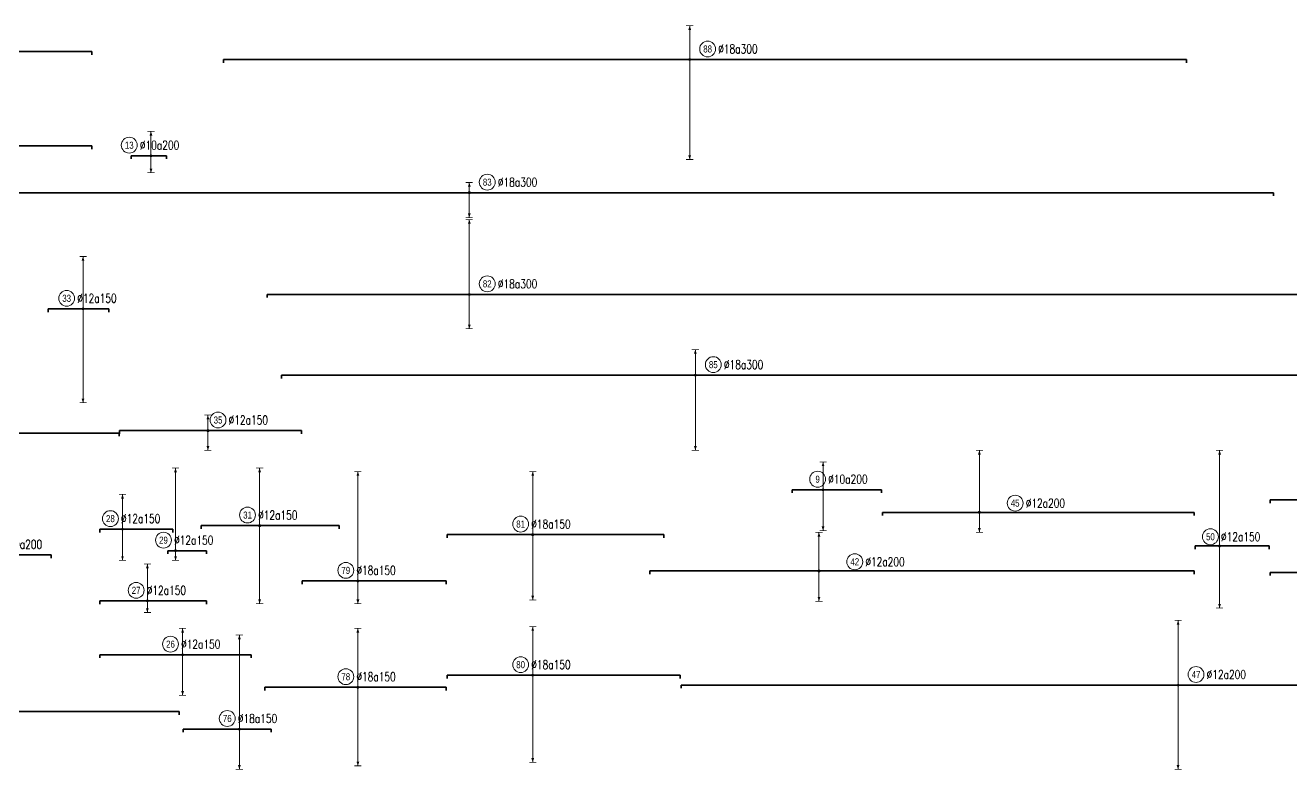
# Model space of a CAD drawing. Header units: millimetres. Extents: x -415354 to 592036, y -374841 to 139309.
# Drawn here: x 82499 to 154290, y 47180 to 89420 of the extents above; entities that cross this region are included whole.
import ezdxf
from ezdxf.enums import TextEntityAlignment as Align

# ---------------------------------------------------------------- set-up
doc = ezdxf.new("R2010")
doc.units = ezdxf.units.MM
doc.header["$MEASUREMENT"] = 0
for name, color, linetype, lineweight in [('NDC_S_DIM', 1, 'Continuous', 15), ('NDC_S_REBAR', 4, 'Continuous', 35), ('NDC_S_VN TEXT', 7, 'Continuous', 20)]:
    doc.layers.add(name, color=color, linetype=linetype, lineweight=lineweight)
doc.styles.add('ARIAL', font='arial.ttf', dxfattribs={"width": 0.8})
doc.styles.add('NDC_EN TXT', font='romans.shx', dxfattribs={"width": 0.8})

# ---------------------------------------------------------------- blocks, each defined once
blk = doc.blocks.new('*U121')
h = blk.add_hatch(color=6)
edge = h.paths.add_edge_path()
edge.add_arc((-2.99, 0), 0.3, 0, 360)
at = {"layer": 'NDC_S_DIM', "color": 8}
for q in [(-2.99, 9.62), (-2.99, -28.36)]:
    blk.add_line((-2.99, 0), q, dxfattribs=at)
for points in [[(-3.99, 9.62, 0.2, 0.2, 0), (-1.99, 9.62, 0, 0, 0)], [(-3.99, -28.36, 0.2, 0.2, 0), (-1.99, -28.36, 0, 0, 0)]]:
    blk.add_lwpolyline(points, format="xyseb", dxfattribs=at)
at = {"layer": 'NDC_S_DIM'}
blk.add_circle((2.1, 3), 2.25, dxfattribs=at)
at = {"layer": 'NDC_S_DIM', "color": 6}
blk.add_circle((-2.99, 0), 0.3, dxfattribs=at)
at = {"layer": 'NDC_S_DIM', "color": 8}
for points in [[(-3.39, 8.42), (-2.99, 9.62), (-2.59, 8.42)], [(-3.39, -27.16), (-2.99, -28.36), (-2.59, -27.16)]]:
    blk.add_solid(points, dxfattribs=at)
at = {"layer": 'NDC_S_REBAR'}
for p, q in [((0, 0), (-135.2, 0)), ((-135.2, 0), (-135.2, -0.9)), ((0, 0), (137.9, 0)), ((137.9, 0), (137.9, -0.9)), ((-135.2, -0.9), (-135.2, -0.9)), ((137.9, -0.9), (137.9, -0.9))]:
    blk.add_line(p, q, dxfattribs=at)
at = {"layer": 'NDC_S_VN TEXT', "style": 'ARIAL', "width": 0.8}
blk.add_attdef('KHT', text='', height=2, dxfattribs=at).set_placement((2.1, 3), align=Align.MIDDLE_CENTER)
at = {"layer": 'NDC_S_VN TEXT', "color": 3, "style": 'NDC_EN TXT', "width": 0.75}
blk.add_attdef('DKT', (5.1, 1.75), '', height=2.5, dxfattribs=at)
blk = doc.blocks.new('*U120')
h = blk.add_hatch(color=6)
edge = h.paths.add_edge_path()
edge.add_arc((-2.99, 0), 0.3, 0, 360)
at = {"layer": 'NDC_S_DIM', "color": 8}
for q in [(-2.99, 2.91), (-2.99, -7.09)]:
    blk.add_line((-2.99, 0), q, dxfattribs=at)
for points in [[(-3.99, 2.91, 0.2, 0.2, 0), (-1.99, 2.91, 0, 0, 0)], [(-3.99, -7.09, 0.2, 0.2, 0), (-1.99, -7.09, 0, 0, 0)]]:
    blk.add_lwpolyline(points, format="xyseb", dxfattribs=at)
at = {"layer": 'NDC_S_DIM'}
blk.add_circle((2.1, 3), 2.25, dxfattribs=at)
at = {"layer": 'NDC_S_DIM', "color": 6}
blk.add_circle((-2.99, 0), 0.3, dxfattribs=at)
at = {"layer": 'NDC_S_DIM', "color": 8}
for points in [[(-3.39, 1.71), (-2.99, 2.91), (-2.59, 1.71)], [(-3.39, -5.89), (-2.99, -7.09), (-2.59, -5.89)]]:
    blk.add_solid(points, dxfattribs=at)
at = {"layer": 'NDC_S_REBAR'}
for p, q in [((0, 0), (-524.29, 0)), ((0, 0), (225.16, 0)), ((225.16, 0), (225.16, -0.9)), ((225.16, -0.9), (225.16, -0.9))]:
    blk.add_line(p, q, dxfattribs=at)
at = {"layer": 'NDC_S_VN TEXT', "style": 'ARIAL', "width": 0.8}
blk.add_attdef('KHT', text='', height=2, dxfattribs=at).set_placement((2.1, 3), align=Align.MIDDLE_CENTER)
at = {"layer": 'NDC_S_VN TEXT', "color": 3, "style": 'NDC_EN TXT', "width": 0.75}
blk.add_attdef('DKT', (5.1, 1.75), '', height=2.5, dxfattribs=at)
blk = doc.blocks.new('*U116')
h = blk.add_hatch(color=6)
edge = h.paths.add_edge_path()
edge.add_arc((-2.99, 0), 0.3, 0, 360)
at = {"layer": 'NDC_S_DIM', "color": 8}
for q in [(-2.99, 21.26), (-2.99, -9.74)]:
    blk.add_line((-2.99, 0), q, dxfattribs=at)
for points in [[(-3.99, 21.26, 0.2, 0.2, 0), (-1.99, 21.26, 0, 0, 0)], [(-3.99, -9.74, 0.2, 0.2, 0), (-1.99, -9.74, 0, 0, 0)]]:
    blk.add_lwpolyline(points, format="xyseb", dxfattribs=at)
at = {"layer": 'NDC_S_DIM'}
blk.add_circle((2.1, 3), 2.25, dxfattribs=at)
at = {"layer": 'NDC_S_DIM', "color": 6}
blk.add_circle((-2.99, 0), 0.3, dxfattribs=at)
at = {"layer": 'NDC_S_DIM', "color": 8}
for points in [[(-3.39, 20.06), (-2.99, 21.26), (-2.59, 20.06)], [(-3.39, -8.54), (-2.99, -9.74), (-2.59, -8.54)]]:
    blk.add_solid(points, dxfattribs=at)
at = {"layer": 'NDC_S_REBAR'}
for p, q in [((0, 0), (-60.32, 0)), ((-60.32, 0), (-60.32, -0.9)), ((0, 0), (420.73, 0)), ((-60.32, -0.9), (-60.32, -0.9))]:
    blk.add_line(p, q, dxfattribs=at)
at = {"layer": 'NDC_S_VN TEXT', "style": 'ARIAL', "width": 0.8}
blk.add_attdef('KHT', text='', height=2, dxfattribs=at).set_placement((2.1, 3), align=Align.MIDDLE_CENTER)
at = {"layer": 'NDC_S_VN TEXT', "color": 3, "style": 'NDC_EN TXT', "width": 0.75}
blk.add_attdef('DKT', (5.1, 1.75), '', height=2.5, dxfattribs=at)
blk = doc.blocks.new('*U117')
h = blk.add_hatch(color=6)
edge = h.paths.add_edge_path()
edge.add_arc((-2.99, 0), 0.3, 0, 360)
at = {"layer": 'NDC_S_DIM', "color": 8}
for q in [(-2.99, 7.27), (-2.99, -21.32)]:
    blk.add_line((-2.99, 0), q, dxfattribs=at)
for points in [[(-3.99, 7.27, 0.2, 0.2, 0), (-1.99, 7.27, 0, 0, 0)], [(-3.99, -21.32, 0.2, 0.2, 0), (-1.99, -21.32, 0, 0, 0)]]:
    blk.add_lwpolyline(points, format="xyseb", dxfattribs=at)
at = {"layer": 'NDC_S_DIM'}
blk.add_circle((2.1, 3), 2.25, dxfattribs=at)
at = {"layer": 'NDC_S_DIM', "color": 6}
blk.add_circle((-2.99, 0), 0.3, dxfattribs=at)
at = {"layer": 'NDC_S_DIM', "color": 8}
for points in [[(-3.39, 6.07), (-2.99, 7.27), (-2.59, 6.07)], [(-3.39, -20.12), (-2.99, -21.32), (-2.59, -20.12)]]:
    blk.add_solid(points, dxfattribs=at)
at = {"layer": 'NDC_S_REBAR'}
for p, q in [((0, 0), (-120.41, 0)), ((-120.41, 0), (-120.41, -0.9)), ((0, 0), (379.63, 0)), ((-120.41, -0.9), (-120.41, -0.9))]:
    blk.add_line(p, q, dxfattribs=at)
at = {"layer": 'NDC_S_VN TEXT', "style": 'ARIAL', "width": 0.8}
blk.add_attdef('KHT', text='', height=2, dxfattribs=at).set_placement((2.1, 3), align=Align.MIDDLE_CENTER)
at = {"layer": 'NDC_S_VN TEXT', "color": 3, "style": 'NDC_EN TXT', "width": 0.75}
blk.add_attdef('DKT', (5.1, 1.75), '', height=2.5, dxfattribs=at)
blk = doc.blocks.new('*U127')
h = blk.add_hatch(color=6)
edge = h.paths.add_edge_path()
edge.add_arc((-12.87, 0), 0.3, 0, 360)
at = {"layer": 'NDC_S_DIM', "color": 8}
for q in [(-12.87, 7.36), (-12.87, -12.64)]:
    blk.add_line((-12.87, 0), q, dxfattribs=at)
for points in [[(-13.87, 7.36, 0.2, 0.2, 0), (-11.87, 7.36, 0, 0, 0)], [(-13.87, -12.64, 0.2, 0.2, 0), (-11.87, -12.64, 0, 0, 0)]]:
    blk.add_lwpolyline(points, format="xyseb", dxfattribs=at)
at = {"layer": 'NDC_S_DIM'}
blk.add_circle((-9.54, 3), 2.25, dxfattribs=at)
at = {"layer": 'NDC_S_DIM', "color": 6}
blk.add_circle((-12.87, 0), 0.3, dxfattribs=at)
at = {"layer": 'NDC_S_DIM', "color": 8}
for points in [[(-13.27, 6.16), (-12.87, 7.36), (-12.47, 6.16)], [(-13.27, -11.44), (-12.87, -12.64), (-12.47, -11.44)]]:
    blk.add_solid(points, dxfattribs=at)
at = {"layer": 'NDC_S_REBAR'}
for p, q in [((0, 0), (-175.72, 0)), ((-175.72, 0), (-175.72, -0.9)), ((0, 0), (127.48, 0)), ((127.48, 0), (127.48, -0.9)), ((-175.72, -0.9), (-175.72, -0.9)), ((127.48, -0.9), (127.48, -0.9))]:
    blk.add_line(p, q, dxfattribs=at)
at = {"layer": 'NDC_S_VN TEXT', "style": 'ARIAL', "width": 0.8}
blk.add_attdef('KHT', text='', height=2, dxfattribs=at).set_placement((-9.54, 3), align=Align.MIDDLE_CENTER)
at = {"layer": 'NDC_S_VN TEXT', "color": 3, "style": 'NDC_EN TXT', "width": 0.75}
blk.add_attdef('DKT', (-6.54, 1.75), '', height=2.5, dxfattribs=at)
blk = doc.blocks.new('*U132')
at = {"layer": 'NDC_S_REBAR'}
for p, q in [((0, 0), (127.5, 0)), ((127.5, 0), (127.5, -0.9)), ((127.5, -0.9), (127.5, -0.9))]:
    blk.add_line(p, q, dxfattribs=at)
at = {"layer": 'NDC_S_VN TEXT', "style": 'ARIAL', "width": 0.8}
blk.add_attdef('KHT', text='', height=2, dxfattribs=at).set_placement((-9.54, 3), align=Align.MIDDLE_CENTER)
at = {"layer": 'NDC_S_VN TEXT', "color": 3, "style": 'NDC_EN TXT', "width": 0.75}
blk.add_attdef('DKT', (-6.54, 1.75), '', height=2.5, dxfattribs=at)
blk = doc.blocks.new('*U160')
h = blk.add_hatch(color=6)
edge = h.paths.add_edge_path()
edge.add_arc((0.3, 0), 0.3, 0, 360)
at = {"layer": 'NDC_S_DIM', "color": 8}
for q in [(0.3, 21.16), (0.3, -34.84)]:
    blk.add_line((0.3, 0), q, dxfattribs=at)
for points in [[(-0.7, 21.16, 0.2, 0.2, 0), (1.3, 21.16, 0, 0, 0)], [(-0.7, -34.84, 0.2, 0.2, 0), (1.3, -34.84, 0, 0, 0)]]:
    blk.add_lwpolyline(points, format="xyseb", dxfattribs=at)
at = {"layer": 'NDC_S_DIM'}
blk.add_circle((2.74, 3), 2.25, dxfattribs=at)
at = {"layer": 'NDC_S_DIM', "color": 6}
blk.add_circle((0.3, 0), 0.3, dxfattribs=at)
at = {"layer": 'NDC_S_DIM', "color": 8}
for points in [[(-0.1, 19.96), (0.3, 21.16), (0.7, 19.96)], [(-0.1, -33.64), (0.3, -34.84), (0.7, -33.64)]]:
    blk.add_solid(points, dxfattribs=at)
at = {"layer": 'NDC_S_REBAR'}
for p, q in [((0, 0), (-11.72, 0)), ((-11.72, 0), (-11.72, -0.9)), ((0, 0), (19.48, 0)), ((19.48, 0), (19.48, -0.9)), ((-11.72, -0.9), (-11.72, -0.9)), ((19.48, -0.9), (19.48, -0.9))]:
    blk.add_line(p, q, dxfattribs=at)
at = {"layer": 'NDC_S_VN TEXT', "style": 'ARIAL', "width": 0.8}
blk.add_attdef('KHT', text='', height=2, dxfattribs=at).set_placement((2.74, 3), align=Align.MIDDLE_CENTER)
at = {"layer": 'NDC_S_VN TEXT', "color": 3, "style": 'NDC_EN TXT', "width": 0.75}
blk.add_attdef('DKT', (5.74, 1.75), '', height=2.5, dxfattribs=at)
blk = doc.blocks.new('*U571')
h = blk.add_hatch(color=6)
edge = h.paths.add_edge_path()
edge.add_arc((-1.67, 0), 0.3, 0, 360)
at = {"layer": 'NDC_S_DIM', "color": 8}
for q in [(-1.67, 7.83), (-1.67, -9.92)]:
    blk.add_line((-1.67, 0), q, dxfattribs=at)
for points in [[(-2.67, 7.83, 0.2, 0.2, 0), (-0.67, 7.83, 0, 0, 0)], [(-2.67, -9.92, 0.2, 0.2, 0), (-0.67, -9.92, 0, 0, 0)]]:
    blk.add_lwpolyline(points, format="xyseb", dxfattribs=at)
at = {"layer": 'NDC_S_DIM'}
blk.add_circle((16.66, 3), 2.25, dxfattribs=at)
at = {"layer": 'NDC_S_DIM', "color": 6}
blk.add_circle((-1.67, 0), 0.3, dxfattribs=at)
at = {"layer": 'NDC_S_DIM', "color": 8}
for points in [[(-2.07, 6.63), (-1.67, 7.83), (-1.27, 6.63)], [(-2.07, -8.72), (-1.67, -9.92), (-1.27, -8.72)]]:
    blk.add_solid(points, dxfattribs=at)
at = {"layer": 'NDC_S_REBAR'}
for p, q in [((0, 0), (-84.18, 0)), ((-84.18, 0), (-84.18, -0.9)), ((0, 0), (203.32, 0)), ((203.32, 0), (203.32, -0.9)), ((-84.18, -0.9), (-84.18, -0.9)), ((203.32, -0.9), (203.32, -0.9))]:
    blk.add_line(p, q, dxfattribs=at)
at = {"layer": 'NDC_S_VN TEXT', "style": 'ARIAL', "width": 0.8}
blk.add_attdef('KHT', text='', height=2, dxfattribs=at).set_placement((16.66, 3), align=Align.MIDDLE_CENTER)
at = {"layer": 'NDC_S_VN TEXT', "color": 3, "style": 'NDC_EN TXT', "width": 0.75}
blk.add_attdef('DKT', (19.66, 1.75), '', height=2.5, dxfattribs=at)
blk = doc.blocks.new('*U572')
h = blk.add_hatch(color=6)
edge = h.paths.add_edge_path()
edge.add_arc((-5.03, 0), 0.3, 0, 360)
at = {"layer": 'NDC_S_DIM', "color": 8}
for q in [(-5.03, 4.39), (-5.03, -5.61)]:
    blk.add_line((-5.03, 0), q, dxfattribs=at)
for points in [[(-6.03, 4.39, 0.2, 0.2, 0), (-4.03, 4.39, 0, 0, 0)], [(-6.03, -5.61, 0.2, 0.2, 0), (-4.03, -5.61, 0, 0, 0)]]:
    blk.add_lwpolyline(points, format="xyseb", dxfattribs=at)
at = {"layer": 'NDC_S_DIM'}
blk.add_circle((-2.16, 3), 2.25, dxfattribs=at)
at = {"layer": 'NDC_S_DIM', "color": 6}
blk.add_circle((-5.03, 0), 0.3, dxfattribs=at)
at = {"layer": 'NDC_S_DIM', "color": 8}
for points in [[(-5.43, 3.19), (-5.03, 4.39), (-4.63, 3.19)], [(-5.43, -4.41), (-5.03, -5.61), (-4.63, -4.41)]]:
    blk.add_solid(points, dxfattribs=at)
at = {"layer": 'NDC_S_REBAR'}
for p, q in [((0, 0), (-30.13, 0)), ((-30.13, 0), (-30.13, -0.9)), ((0, 0), (21.52, 0)), ((21.52, 0), (21.52, -0.9)), ((-30.13, -0.9), (-30.13, -0.9)), ((21.52, -0.9), (21.52, -0.9))]:
    blk.add_line(p, q, dxfattribs=at)
at = {"layer": 'NDC_S_VN TEXT', "style": 'ARIAL', "width": 0.8}
blk.add_attdef('KHT', text='', height=2, dxfattribs=at).set_placement((-2.16, 3), align=Align.MIDDLE_CENTER)
at = {"layer": 'NDC_S_VN TEXT', "color": 3, "style": 'NDC_EN TXT', "width": 0.75}
blk.add_attdef('DKT', (0.84, 1.75), '', height=2.5, dxfattribs=at)
blk = doc.blocks.new('*U573')
h = blk.add_hatch(color=6)
edge = h.paths.add_edge_path()
edge.add_arc((-2.99, 0), 0.3, 0, 360)
at = {"layer": 'NDC_S_DIM', "color": 8}
for q in [(-2.99, 18.35), (-2.99, -23.9)]:
    blk.add_line((-2.99, 0), q, dxfattribs=at)
for points in [[(-3.99, 18.35, 0.2, 0.2, 0), (-1.99, 18.35, 0, 0, 0)], [(-3.99, -23.9, 0.2, 0.2, 0), (-1.99, -23.9, 0, 0, 0)]]:
    blk.add_lwpolyline(points, format="xyseb", dxfattribs=at)
at = {"layer": 'NDC_S_DIM'}
blk.add_circle((2.1, 3), 2.25, dxfattribs=at)
at = {"layer": 'NDC_S_DIM', "color": 6}
blk.add_circle((-2.99, 0), 0.3, dxfattribs=at)
at = {"layer": 'NDC_S_DIM', "color": 8}
for points in [[(-3.39, 17.15), (-2.99, 18.35), (-2.59, 17.15)], [(-3.39, -22.7), (-2.99, -23.9), (-2.59, -22.7)]]:
    blk.add_solid(points, dxfattribs=at)
at = {"layer": 'NDC_S_REBAR'}
for p, q in [((0, 0), (-143.95, 0)), ((-143.95, 0), (-143.95, -0.9)), ((0, 0), (171.05, 0)), ((171.05, 0), (171.05, -0.9)), ((-143.95, -0.9), (-143.95, -0.9)), ((171.05, -0.9), (171.05, -0.9))]:
    blk.add_line(p, q, dxfattribs=at)
at = {"layer": 'NDC_S_VN TEXT', "style": 'ARIAL', "width": 0.8}
blk.add_attdef('KHT', text='', height=2, dxfattribs=at).set_placement((2.1, 3), align=Align.MIDDLE_CENTER)
at = {"layer": 'NDC_S_VN TEXT', "color": 3, "style": 'NDC_EN TXT', "width": 0.75}
blk.add_attdef('DKT', (5.1, 1.75), '', height=2.5, dxfattribs=at)
blk = doc.blocks.new('*U584')
h = blk.add_hatch(color=6)
edge = h.paths.add_edge_path()
edge.add_arc((-1.37, 0), 0.3, 0, 360)
at = {"layer": 'NDC_S_DIM', "color": 8}
for q in [(-1.37, 14.87), (-1.37, -26.64)]:
    blk.add_line((-1.37, 0), q, dxfattribs=at)
for points in [[(-2.37, 14.87, 0.2, 0.2, 0), (-0.37, 14.87, 0, 0, 0)], [(-2.37, -26.64, 0.2, 0.2, 0), (-0.37, -26.64, 0, 0, 0)]]:
    blk.add_lwpolyline(points, format="xyseb", dxfattribs=at)
at = {"layer": 'NDC_S_DIM'}
blk.add_circle((-6.01, 3), 2.25, dxfattribs=at)
at = {"layer": 'NDC_S_DIM', "color": 6}
blk.add_circle((-1.37, 0), 0.3, dxfattribs=at)
at = {"layer": 'NDC_S_DIM', "color": 8}
for points in [[(-1.77, 13.67), (-1.37, 14.87), (-0.97, 13.67)], [(-1.77, -25.44), (-1.37, -26.64), (-0.97, -25.44)]]:
    blk.add_solid(points, dxfattribs=at)
at = {"layer": 'NDC_S_REBAR'}
for p, q in [((0, 0), (-11.26, 0)), ((-11.26, 0), (-11.26, -0.9)), ((0, 0), (5.93, 0)), ((5.93, 0), (5.93, -0.9)), ((-11.26, -0.9), (-11.26, -0.9)), ((5.93, -0.9), (5.93, -0.9))]:
    blk.add_line(p, q, dxfattribs=at)
at = {"layer": 'NDC_S_VN TEXT', "style": 'ARIAL', "width": 0.8}
blk.add_attdef('KHT', text='', height=2, dxfattribs=at).set_placement((-6.01, 3), align=Align.MIDDLE_CENTER)
at = {"layer": 'NDC_S_VN TEXT', "color": 3, "style": 'NDC_EN TXT', "width": 0.75}
blk.add_attdef('DKT', (-3.01, 1.75), '', height=2.5, dxfattribs=at)
blk = doc.blocks.new('*U585')
h = blk.add_hatch(color=6)
edge = h.paths.add_edge_path()
edge.add_arc((-1.67, 0), 0.3, 0, 360)
at = {"layer": 'NDC_S_DIM', "color": 8}
for q in [(-1.67, 6.09), (-1.67, -5.91)]:
    blk.add_line((-1.67, 0), q, dxfattribs=at)
for points in [[(-2.67, 6.09, 0.2, 0.2, 0), (-0.67, 6.09, 0, 0, 0)], [(-2.67, -5.91, 0.2, 0.2, 0), (-0.67, -5.91, 0, 0, 0)]]:
    blk.add_lwpolyline(points, format="xyseb", dxfattribs=at)
at = {"layer": 'NDC_S_DIM'}
blk.add_circle((16.66, 3), 2.25, dxfattribs=at)
at = {"layer": 'NDC_S_DIM', "color": 6}
blk.add_circle((-1.67, 0), 0.3, dxfattribs=at)
at = {"layer": 'NDC_S_DIM', "color": 8}
for points in [[(-2.07, 4.89), (-1.67, 6.09), (-1.27, 4.89)], [(-2.07, -4.71), (-1.67, -5.91), (-1.27, -4.71)]]:
    blk.add_solid(points, dxfattribs=at)
at = {"layer": 'NDC_S_REBAR'}
for p, q in [((0, 0), (-84.18, 0)), ((-84.18, 0), (-84.18, -0.9)), ((0, 0), (220.34, 0)), ((220.34, 0), (220.34, -0.9)), ((-84.18, -0.9), (-84.18, -0.9)), ((220.34, -0.9), (220.34, -0.9))]:
    blk.add_line(p, q, dxfattribs=at)
at = {"layer": 'NDC_S_VN TEXT', "style": 'ARIAL', "width": 0.8}
blk.add_attdef('KHT', text='', height=2, dxfattribs=at).set_placement((16.66, 3), align=Align.MIDDLE_CENTER)
at = {"layer": 'NDC_S_VN TEXT', "color": 3, "style": 'NDC_EN TXT', "width": 0.75}
blk.add_attdef('DKT', (19.66, 1.75), '', height=2.5, dxfattribs=at)
blk = doc.blocks.new('*U588')
h = blk.add_hatch(color=6)
edge = h.paths.add_edge_path()
edge.add_arc((-10.76, 0), 0.3, 0, 360)
at = {"layer": 'NDC_S_DIM', "color": 8}
for q in [(-10.76, 10.48), (-10.76, -3.29)]:
    blk.add_line((-10.76, 0), q, dxfattribs=at)
for points in [[(-11.76, 10.48, 0.2, 0.2, 0), (-9.76, 10.48, 0, 0, 0)], [(-11.76, -3.29, 0.2, 0.2, 0), (-9.76, -3.29, 0, 0, 0)]]:
    blk.add_lwpolyline(points, format="xyseb", dxfattribs=at)
at = {"layer": 'NDC_S_DIM'}
blk.add_circle((-13.95, 3), 2.25, dxfattribs=at)
at = {"layer": 'NDC_S_DIM', "color": 6}
blk.add_circle((-10.76, 0), 0.3, dxfattribs=at)
at = {"layer": 'NDC_S_DIM', "color": 8}
for points in [[(-11.16, 9.28), (-10.76, 10.48), (-10.36, 9.28)], [(-11.16, -2.09), (-10.76, -3.29), (-10.36, -2.09)]]:
    blk.add_solid(points, dxfattribs=at)
at = {"layer": 'NDC_S_REBAR'}
for p, q in [((0, 0), (-24.23, 0)), ((-24.23, 0), (-24.23, -0.9)), ((0, 0), (5.97, 0)), ((5.97, 0), (5.97, -0.9)), ((-24.23, -0.9), (-24.23, -0.9)), ((5.97, -0.9), (5.97, -0.9))]:
    blk.add_line(p, q, dxfattribs=at)
at = {"layer": 'NDC_S_VN TEXT', "style": 'ARIAL', "width": 0.8}
blk.add_attdef('KHT', text='', height=2, dxfattribs=at).set_placement((-13.95, 3), align=Align.MIDDLE_CENTER)
at = {"layer": 'NDC_S_VN TEXT', "color": 3, "style": 'NDC_EN TXT', "width": 0.75}
blk.add_attdef('DKT', (-10.95, 1.75), '', height=2.5, dxfattribs=at)
blk = doc.blocks.new('*U589')
h = blk.add_hatch(color=6)
edge = h.paths.add_edge_path()
edge.add_arc((-5.03, 0), 0.3, 0, 360)
at = {"layer": 'NDC_S_DIM', "color": 8}
for q in [(-5.03, 9.87), (-5.03, -8.86)]:
    blk.add_line((-5.03, 0), q, dxfattribs=at)
for points in [[(-6.03, 9.87, 0.2, 0.2, 0), (-4.03, 9.87, 0, 0, 0)], [(-6.03, -8.86, 0.2, 0.2, 0), (-4.03, -8.86, 0, 0, 0)]]:
    blk.add_lwpolyline(points, format="xyseb", dxfattribs=at)
at = {"layer": 'NDC_S_DIM'}
blk.add_circle((-8.46, 3), 2.25, dxfattribs=at)
at = {"layer": 'NDC_S_DIM', "color": 6}
blk.add_circle((-5.03, 0), 0.3, dxfattribs=at)
at = {"layer": 'NDC_S_DIM', "color": 8}
for points in [[(-5.43, 8.67), (-5.03, 9.87), (-4.63, 8.67)], [(-5.43, -7.66), (-5.03, -8.86), (-4.63, -7.66)]]:
    blk.add_solid(points, dxfattribs=at)
at = {"layer": 'NDC_S_REBAR'}
for p, q in [((0, 0), (-11.45, 0)), ((-11.45, 0), (-11.45, -0.9)), ((0, 0), (9.25, 0)), ((9.25, 0), (9.25, -0.9)), ((-11.45, -0.9), (-11.45, -0.9)), ((9.25, -0.9), (9.25, -0.9))]:
    blk.add_line(p, q, dxfattribs=at)
at = {"layer": 'NDC_S_VN TEXT', "style": 'ARIAL', "width": 0.8}
blk.add_attdef('KHT', text='', height=2, dxfattribs=at).set_placement((-8.46, 3), align=Align.MIDDLE_CENTER)
at = {"layer": 'NDC_S_VN TEXT', "color": 3, "style": 'NDC_EN TXT', "width": 0.75}
blk.add_attdef('DKT', (-5.46, 1.75), '', height=2.5, dxfattribs=at)
blk = doc.blocks.new('*U590')
h = blk.add_hatch(color=6)
edge = h.paths.add_edge_path()
edge.add_arc((-5.03, 0), 0.3, 0, 360)
at = {"layer": 'NDC_S_DIM', "color": 8}
for q in [(-5.03, 16.36), (-5.03, -22.14)]:
    blk.add_line((-5.03, 0), q, dxfattribs=at)
for points in [[(-6.03, 16.36, 0.2, 0.2, 0), (-4.03, 16.36, 0, 0, 0)], [(-6.03, -22.14, 0.2, 0.2, 0), (-4.03, -22.14, 0, 0, 0)]]:
    blk.add_lwpolyline(points, format="xyseb", dxfattribs=at)
at = {"layer": 'NDC_S_DIM'}
blk.add_circle((-8.46, 3), 2.25, dxfattribs=at)
at = {"layer": 'NDC_S_DIM', "color": 6}
blk.add_circle((-5.03, 0), 0.3, dxfattribs=at)
at = {"layer": 'NDC_S_DIM', "color": 8}
for points in [[(-5.43, 15.16), (-5.03, 16.36), (-4.63, 15.16)], [(-5.43, -20.94), (-5.03, -22.14), (-4.63, -20.94)]]:
    blk.add_solid(points, dxfattribs=at)
at = {"layer": 'NDC_S_REBAR'}
for p, q in [((0, 0), (-21.6, 0)), ((-21.6, 0), (-21.6, -0.9)), ((0, 0), (17.52, 0)), ((17.52, 0), (17.52, -0.9)), ((-21.6, -0.9), (-21.6, -0.9)), ((17.52, -0.9), (17.52, -0.9))]:
    blk.add_line(p, q, dxfattribs=at)
at = {"layer": 'NDC_S_VN TEXT', "style": 'ARIAL', "width": 0.8}
blk.add_attdef('KHT', text='', height=2, dxfattribs=at).set_placement((-8.46, 3), align=Align.MIDDLE_CENTER)
at = {"layer": 'NDC_S_VN TEXT', "color": 3, "style": 'NDC_EN TXT', "width": 0.75}
blk.add_attdef('DKT', (-5.46, 1.75), '', height=2.5, dxfattribs=at)
blk = doc.blocks.new('*U703')
h = blk.add_hatch(color=6)
edge = h.paths.add_edge_path()
edge.add_arc((-5.03, 0), 0.3, 0, 360)
at = {"layer": 'NDC_S_DIM', "color": 8}
for q in [(-5.03, 7.49), (-5.03, -11.51)]:
    blk.add_line((-5.03, 0), q, dxfattribs=at)
for points in [[(-6.03, 7.49, 0.2, 0.2, 0), (-4.03, 7.49, 0, 0, 0)], [(-6.03, -11.51, 0.2, 0.2, 0), (-4.03, -11.51, 0, 0, 0)]]:
    blk.add_lwpolyline(points, format="xyseb", dxfattribs=at)
at = {"layer": 'NDC_S_DIM'}
blk.add_circle((-8.46, 3), 2.25, dxfattribs=at)
at = {"layer": 'NDC_S_DIM', "color": 6}
blk.add_circle((-5.03, 0), 0.3, dxfattribs=at)
at = {"layer": 'NDC_S_DIM', "color": 8}
for points in [[(-5.43, 6.29), (-5.03, 7.49), (-4.63, 6.29)], [(-5.43, -10.31), (-5.03, -11.51), (-4.63, -10.31)]]:
    blk.add_solid(points, dxfattribs=at)
at = {"layer": 'NDC_S_REBAR'}
for p, q in [((0, 0), (-28.49, 0)), ((-28.49, 0), (-28.49, -0.9)), ((0, 0), (14.39, 0)), ((14.39, 0), (14.39, -0.9)), ((-28.49, -0.9), (-28.49, -0.9)), ((14.39, -0.9), (14.39, -0.9))]:
    blk.add_line(p, q, dxfattribs=at)
at = {"layer": 'NDC_S_VN TEXT', "style": 'ARIAL', "width": 0.8}
blk.add_attdef('KHT', text='', height=2, dxfattribs=at).set_placement((-8.46, 3), align=Align.MIDDLE_CENTER)
at = {"layer": 'NDC_S_VN TEXT', "color": 3, "style": 'NDC_EN TXT', "width": 0.75}
blk.add_attdef('DKT', (-5.46, 1.75), '', height=2.5, dxfattribs=at)
blk = doc.blocks.new('*U704')
h = blk.add_hatch(color=6)
edge = h.paths.add_edge_path()
edge.add_arc((-5.03, 0), 0.3, 0, 360)
at = {"layer": 'NDC_S_DIM', "color": 8}
for q in [(-5.03, 31.04), (-5.03, -6.46)]:
    blk.add_line((-5.03, 0), q, dxfattribs=at)
for points in [[(-6.03, 31.04, 0.2, 0.2, 0), (-4.03, 31.04, 0, 0, 0)], [(-6.03, -6.46, 0.2, 0.2, 0), (-4.03, -6.46, 0, 0, 0)]]:
    blk.add_lwpolyline(points, format="xyseb", dxfattribs=at)
at = {"layer": 'NDC_S_DIM'}
blk.add_circle((-8.46, 3), 2.25, dxfattribs=at)
at = {"layer": 'NDC_S_DIM', "color": 6}
blk.add_circle((-5.03, 0), 0.3, dxfattribs=at)
at = {"layer": 'NDC_S_DIM', "color": 8}
for points in [[(-5.43, 29.84), (-5.03, 31.04), (-4.63, 29.84)], [(-5.43, -5.26), (-5.03, -6.46), (-4.63, -5.26)]]:
    blk.add_solid(points, dxfattribs=at)
at = {"layer": 'NDC_S_REBAR'}
for p, q in [((0, 0), (-20.88, 0)), ((-20.88, 0), (-20.88, -0.9)), ((0, 0), (19.98, 0)), ((19.98, 0), (19.98, -0.9)), ((-20.88, -0.9), (-20.88, -0.9)), ((19.98, -0.9), (19.98, -0.9))]:
    blk.add_line(p, q, dxfattribs=at)
at = {"layer": 'NDC_S_VN TEXT', "style": 'ARIAL', "width": 0.8}
blk.add_attdef('KHT', text='', height=2, dxfattribs=at).set_placement((-8.46, 3), align=Align.MIDDLE_CENTER)
at = {"layer": 'NDC_S_VN TEXT', "color": 3, "style": 'NDC_EN TXT', "width": 0.75}
blk.add_attdef('DKT', (-5.46, 1.75), '', height=2.5, dxfattribs=at)
blk = doc.blocks.new('*U705')
h = blk.add_hatch(color=6)
edge = h.paths.add_edge_path()
edge.add_arc((-5.03, 0), 0.3, 0, 360)
at = {"layer": 'NDC_S_DIM', "color": 8}
for q in [(-5.03, 16.72), (-5.03, -22.28)]:
    blk.add_line((-5.03, 0), q, dxfattribs=at)
for points in [[(-6.03, 16.72, 0.2, 0.2, 0), (-4.03, 16.72, 0, 0, 0)], [(-6.03, -22.28, 0.2, 0.2, 0), (-4.03, -22.28, 0, 0, 0)]]:
    blk.add_lwpolyline(points, format="xyseb", dxfattribs=at)
at = {"layer": 'NDC_S_DIM'}
blk.add_circle((-8.46, 3), 2.25, dxfattribs=at)
at = {"layer": 'NDC_S_DIM', "color": 6}
blk.add_circle((-5.03, 0), 0.3, dxfattribs=at)
at = {"layer": 'NDC_S_DIM', "color": 8}
for points in [[(-5.43, 15.52), (-5.03, 16.72), (-4.63, 15.52)], [(-5.43, -21.08), (-5.03, -22.28), (-4.63, -21.08)]]:
    blk.add_solid(points, dxfattribs=at)
at = {"layer": 'NDC_S_REBAR'}
for p, q in [((0, 0), (-31.42, 0)), ((-31.42, 0), (-31.42, -0.9)), ((0, 0), (19.98, 0)), ((19.98, 0), (19.98, -0.9)), ((-31.42, -0.9), (-31.42, -0.9)), ((19.98, -0.9), (19.98, -0.9))]:
    blk.add_line(p, q, dxfattribs=at)
at = {"layer": 'NDC_S_VN TEXT', "style": 'ARIAL', "width": 0.8}
blk.add_attdef('KHT', text='', height=2, dxfattribs=at).set_placement((-8.46, 3), align=Align.MIDDLE_CENTER)
at = {"layer": 'NDC_S_VN TEXT', "color": 3, "style": 'NDC_EN TXT', "width": 0.75}
blk.add_attdef('DKT', (-5.46, 1.75), '', height=2.5, dxfattribs=at)
blk = doc.blocks.new('*U706')
h = blk.add_hatch(color=6)
edge = h.paths.add_edge_path()
edge.add_arc((-5.03, 0), 0.3, 0, 360)
at = {"layer": 'NDC_S_DIM', "color": 8}
for q in [(-5.03, 26.7), (-5.03, -11.42)]:
    blk.add_line((-5.03, 0), q, dxfattribs=at)
for points in [[(-6.03, 26.7, 0.2, 0.2, 0), (-4.03, 26.7, 0, 0, 0)], [(-6.03, -11.42, 0.2, 0.2, 0), (-4.03, -11.42, 0, 0, 0)]]:
    blk.add_lwpolyline(points, format="xyseb", dxfattribs=at)
at = {"layer": 'NDC_S_DIM'}
blk.add_circle((-8.46, 3), 2.25, dxfattribs=at)
at = {"layer": 'NDC_S_DIM', "color": 6}
blk.add_circle((-5.03, 0), 0.3, dxfattribs=at)
at = {"layer": 'NDC_S_DIM', "color": 8}
for points in [[(-5.43, 25.5), (-5.03, 26.7), (-4.63, 25.5)], [(-5.43, -10.22), (-5.03, -11.42), (-4.63, -10.22)]]:
    blk.add_solid(points, dxfattribs=at)
at = {"layer": 'NDC_S_REBAR'}
for p, q in [((0, 0), (-20.98, 0)), ((-20.98, 0), (-20.98, -0.9)), ((0, 0), (3.98, 0)), ((3.98, 0), (3.98, -0.9)), ((-20.98, -0.9), (-20.98, -0.9)), ((3.98, -0.9), (3.98, -0.9))]:
    blk.add_line(p, q, dxfattribs=at)
at = {"layer": 'NDC_S_VN TEXT', "style": 'ARIAL', "width": 0.8}
blk.add_attdef('KHT', text='', height=2, dxfattribs=at).set_placement((-8.46, 3), align=Align.MIDDLE_CENTER)
at = {"layer": 'NDC_S_VN TEXT', "color": 3, "style": 'NDC_EN TXT', "width": 0.75}
blk.add_attdef('DKT', (-5.46, 1.75), '', height=2.5, dxfattribs=at)
blk = doc.blocks.new('*U707')
h = blk.add_hatch(color=6)
edge = h.paths.add_edge_path()
edge.add_arc((-5.03, 0), 0.3, 0, 360)
at = {"layer": 'NDC_S_DIM', "color": 8}
for q in [(-5.03, 17.91), (-5.03, -18.51)]:
    blk.add_line((-5.03, 0), q, dxfattribs=at)
for points in [[(-6.03, 17.91, 0.2, 0.2, 0), (-4.03, 17.91, 0, 0, 0)], [(-6.03, -18.51, 0.2, 0.2, 0), (-4.03, -18.51, 0, 0, 0)]]:
    blk.add_lwpolyline(points, format="xyseb", dxfattribs=at)
at = {"layer": 'NDC_S_DIM'}
blk.add_circle((-8.46, 3), 2.25, dxfattribs=at)
at = {"layer": 'NDC_S_DIM', "color": 6}
blk.add_circle((-5.03, 0), 0.3, dxfattribs=at)
at = {"layer": 'NDC_S_DIM', "color": 8}
for points in [[(-5.43, 16.71), (-5.03, 17.91), (-4.63, 16.71)], [(-5.43, -17.31), (-5.03, -18.51), (-4.63, -17.31)]]:
    blk.add_solid(points, dxfattribs=at)
at = {"layer": 'NDC_S_REBAR'}
for p, q in [((0, 0), (-29.32, 0)), ((-29.32, 0), (-29.32, -0.9)), ((0, 0), (32.15, 0)), ((32.15, 0), (32.15, -0.9)), ((-29.32, -0.9), (-29.32, -0.9)), ((32.15, -0.9), (32.15, -0.9))]:
    blk.add_line(p, q, dxfattribs=at)
at = {"layer": 'NDC_S_VN TEXT', "style": 'ARIAL', "width": 0.8}
blk.add_attdef('KHT', text='', height=2, dxfattribs=at).set_placement((-8.46, 3), align=Align.MIDDLE_CENTER)
at = {"layer": 'NDC_S_VN TEXT', "color": 3, "style": 'NDC_EN TXT', "width": 0.75}
blk.add_attdef('DKT', (-5.46, 1.75), '', height=2.5, dxfattribs=at)
blk = doc.blocks.new('*U708')
h = blk.add_hatch(color=6)
edge = h.paths.add_edge_path()
edge.add_arc((-5.03, 0), 0.3, 0, 360)
at = {"layer": 'NDC_S_DIM', "color": 8}
for q in [(-5.03, 13.8), (-5.03, -24.7)]:
    blk.add_line((-5.03, 0), q, dxfattribs=at)
for points in [[(-6.03, 13.8, 0.2, 0.2, 0), (-4.03, 13.8, 0, 0, 0)], [(-6.03, -24.7, 0.2, 0.2, 0), (-4.03, -24.7, 0, 0, 0)]]:
    blk.add_lwpolyline(points, format="xyseb", dxfattribs=at)
at = {"layer": 'NDC_S_DIM'}
blk.add_circle((-8.46, 3), 2.25, dxfattribs=at)
at = {"layer": 'NDC_S_DIM', "color": 6}
blk.add_circle((-5.03, 0), 0.3, dxfattribs=at)
at = {"layer": 'NDC_S_DIM', "color": 8}
for points in [[(-5.43, 12.6), (-5.03, 13.8), (-4.63, 12.6)], [(-5.43, -23.5), (-5.03, -24.7), (-4.63, -23.5)]]:
    blk.add_solid(points, dxfattribs=at)
at = {"layer": 'NDC_S_REBAR'}
for p, q in [((0, 0), (-29.32, 0)), ((-29.32, 0), (-29.32, -0.9)), ((0, 0), (36.78, 0)), ((36.78, 0), (36.78, -0.9)), ((-29.32, -0.9), (-29.32, -0.9)), ((36.78, -0.9), (36.78, -0.9))]:
    blk.add_line(p, q, dxfattribs=at)
at = {"layer": 'NDC_S_VN TEXT', "style": 'ARIAL', "width": 0.8}
blk.add_attdef('KHT', text='', height=2, dxfattribs=at).set_placement((-8.46, 3), align=Align.MIDDLE_CENTER)
at = {"layer": 'NDC_S_VN TEXT', "color": 3, "style": 'NDC_EN TXT', "width": 0.75}
blk.add_attdef('DKT', (-5.46, 1.75), '', height=2.5, dxfattribs=at)
blk = doc.blocks.new('*U709')
h = blk.add_hatch(color=6)
edge = h.paths.add_edge_path()
edge.add_arc((0.3, 0), 0.3, 0, 360)
at = {"layer": 'NDC_S_DIM', "color": 8}
for q in [(0.3, 7.91), (0.3, -11.56)]:
    blk.add_line((0.3, 0), q, dxfattribs=at)
for points in [[(-0.7, 7.91, 0.2, 0.2, 0), (1.3, 7.91, 0, 0, 0)], [(-0.7, -11.56, 0.2, 0.2, 0), (1.3, -11.56, 0, 0, 0)]]:
    blk.add_lwpolyline(points, format="xyseb", dxfattribs=at)
at = {"layer": 'NDC_S_DIM'}
blk.add_circle((-1.25, 3), 2.25, dxfattribs=at)
at = {"layer": 'NDC_S_DIM', "color": 6}
blk.add_circle((0.3, 0), 0.3, dxfattribs=at)
at = {"layer": 'NDC_S_DIM', "color": 8}
for points in [[(-0.1, 6.71), (0.3, 7.91), (0.7, 6.71)], [(-0.1, -10.36), (0.3, -11.56), (0.7, -10.36)]]:
    blk.add_solid(points, dxfattribs=at)
at = {"layer": 'NDC_S_REBAR'}
for p, q in [((0, 0), (-8.5, 0)), ((-8.5, 0), (-8.5, -0.9)), ((0, 0), (16.88, 0)), ((16.88, 0), (16.88, -0.9)), ((-8.5, -0.9), (-8.5, -0.9)), ((16.88, -0.9), (16.88, -0.9))]:
    blk.add_line(p, q, dxfattribs=at)
at = {"layer": 'NDC_S_VN TEXT', "style": 'ARIAL', "width": 0.8}
blk.add_attdef('KHT', text='', height=2, dxfattribs=at).set_placement((-1.25, 3), align=Align.MIDDLE_CENTER)
at = {"layer": 'NDC_S_VN TEXT', "color": 3, "style": 'NDC_EN TXT', "width": 0.75}
blk.add_attdef('DKT', (1.75, 1.75), '', height=2.5, dxfattribs=at)
blk = doc.blocks.new('*U721')
h = blk.add_hatch(color=6)
edge = h.paths.add_edge_path()
edge.add_arc((15.02, 0), 0.3, 0, 360)
at = {"layer": 'NDC_S_DIM', "color": 8}
for q in [(15.02, 10.97), (15.02, -8.59)]:
    blk.add_line((15.02, 0), q, dxfattribs=at)
for points in [[(14.02, 10.97, 0.2, 0.2, 0), (16.02, 10.97, 0, 0, 0)], [(14.02, -8.59, 0.2, 0.2, 0), (16.02, -8.59, 0, 0, 0)]]:
    blk.add_lwpolyline(points, format="xyseb", dxfattribs=at)
at = {"layer": 'NDC_S_DIM'}
blk.add_circle((25.17, 2.61), 2.25, dxfattribs=at)
at = {"layer": 'NDC_S_DIM', "color": 6}
blk.add_circle((15.02, 0), 0.3, dxfattribs=at)
at = {"layer": 'NDC_S_DIM', "color": 8}
for points in [[(14.62, 9.77), (15.02, 10.97), (15.42, 9.77)], [(14.62, -7.39), (15.02, -8.59), (15.42, -7.39)]]:
    blk.add_solid(points, dxfattribs=at)
at = {"layer": 'NDC_S_REBAR'}
for p, q in [((0, 0), (-32.97, 0)), ((-32.97, 0), (-32.97, -0.9)), ((0, 0), (121.46, 0)), ((121.46, 0), (121.46, -0.9)), ((-32.97, -0.9), (-32.97, -0.9)), ((121.46, -0.9), (121.46, -0.9))]:
    blk.add_line(p, q, dxfattribs=at)
at = {"layer": 'NDC_S_VN TEXT', "style": 'ARIAL', "width": 0.8}
blk.add_attdef('KHT', text='', height=2, dxfattribs=at).set_placement((25.17, 2.61), align=Align.MIDDLE_CENTER)
at = {"layer": 'NDC_S_VN TEXT', "color": 3, "style": 'NDC_EN TXT', "width": 0.75}
blk.add_attdef('DKT', (28.17, 1.36), '', height=2.5, dxfattribs=at)
blk = doc.blocks.new('*U722')
h = blk.add_hatch(color=6)
edge = h.paths.add_edge_path()
edge.add_arc((15.02, 0), 0.3, 0, 360)
at = {"layer": 'NDC_S_DIM', "color": 8}
for q in [(15.02, 17.6), (15.02, -5.65)]:
    blk.add_line((15.02, 0), q, dxfattribs=at)
for points in [[(14.02, 17.6, 0.2, 0.2, 0), (16.02, 17.6, 0, 0, 0)], [(14.02, -5.65, 0.2, 0.2, 0), (16.02, -5.65, 0, 0, 0)]]:
    blk.add_lwpolyline(points, format="xyseb", dxfattribs=at)
at = {"layer": 'NDC_S_DIM'}
blk.add_circle((25.17, 2.61), 2.25, dxfattribs=at)
at = {"layer": 'NDC_S_DIM', "color": 6}
blk.add_circle((15.02, 0), 0.3, dxfattribs=at)
at = {"layer": 'NDC_S_DIM', "color": 8}
for points in [[(14.62, 16.4), (15.02, 17.6), (15.42, 16.4)], [(14.62, -4.45), (15.02, -5.65), (15.42, -4.45)]]:
    blk.add_solid(points, dxfattribs=at)
at = {"layer": 'NDC_S_REBAR'}
for p, q in [((0, 0), (-12.47, 0)), ((-12.47, 0), (-12.47, -0.9)), ((0, 0), (75.96, 0)), ((75.96, 0), (75.96, -0.9)), ((-12.47, -0.9), (-12.47, -0.9)), ((75.96, -0.9), (75.96, -0.9))]:
    blk.add_line(p, q, dxfattribs=at)
at = {"layer": 'NDC_S_VN TEXT', "style": 'ARIAL', "width": 0.8}
blk.add_attdef('KHT', text='', height=2, dxfattribs=at).set_placement((25.17, 2.61), align=Align.MIDDLE_CENTER)
at = {"layer": 'NDC_S_VN TEXT', "color": 3, "style": 'NDC_EN TXT', "width": 0.75}
blk.add_attdef('DKT', (28.17, 1.36), '', height=2.5, dxfattribs=at)
blk = doc.blocks.new('*U723')
h = blk.add_hatch(color=6)
edge = h.paths.add_edge_path()
edge.add_arc((15.02, 0), 0.3, 0, 360)
at = {"layer": 'NDC_S_DIM', "color": 8}
for q in [(15.02, 8.7), (15.02, -3.91)]:
    blk.add_line((15.02, 0), q, dxfattribs=at)
for points in [[(14.02, 8.7, 0.2, 0.2, 0), (16.02, 8.7, 0, 0, 0)], [(14.02, -3.91, 0.2, 0.2, 0), (16.02, -3.91, 0, 0, 0)]]:
    blk.add_lwpolyline(points, format="xyseb", dxfattribs=at)
at = {"layer": 'NDC_S_DIM'}
blk.add_circle((7.63, 2.61), 2.25, dxfattribs=at)
at = {"layer": 'NDC_S_DIM', "color": 6}
blk.add_circle((15.02, 0), 0.3, dxfattribs=at)
at = {"layer": 'NDC_S_DIM', "color": 8}
for points in [[(14.62, 7.5), (15.02, 8.7), (15.42, 7.5)], [(14.62, -2.71), (15.02, -3.91), (15.42, -2.71)]]:
    blk.add_solid(points, dxfattribs=at)
at = {"layer": 'NDC_S_REBAR'}
for p, q in [((0, 0), (-6.98, 0)), ((-6.98, 0), (-6.98, -0.9)), ((0, 0), (29.62, 0)), ((29.62, 0), (29.62, -0.9)), ((-6.98, -0.9), (-6.98, -0.9)), ((29.62, -0.9), (29.62, -0.9))]:
    blk.add_line(p, q, dxfattribs=at)
at = {"layer": 'NDC_S_VN TEXT', "style": 'ARIAL', "width": 0.8}
blk.add_attdef('KHT', text='', height=2, dxfattribs=at).set_placement((7.63, 2.61), align=Align.MIDDLE_CENTER)
at = {"layer": 'NDC_S_VN TEXT', "color": 3, "style": 'NDC_EN TXT', "width": 0.75}
blk.add_attdef('DKT', (10.63, 1.36), '', height=2.5, dxfattribs=at)
blk = doc.blocks.new('*U724')
h = blk.add_hatch(color=6)
edge = h.paths.add_edge_path()
edge.add_arc((15.02, 0), 0.3, 0, 360)
at = {"layer": 'NDC_S_DIM', "color": 8}
for q in [(15.02, 15.6), (15.02, -10.14)]:
    blk.add_line((15.02, 0), q, dxfattribs=at)
for points in [[(14.02, 15.6, 0.2, 0.2, 0), (16.02, 15.6, 0, 0, 0)], [(14.02, -10.14, 0.2, 0.2, 0), (16.02, -10.14, 0, 0, 0)]]:
    blk.add_lwpolyline(points, format="xyseb", dxfattribs=at)
at = {"layer": 'NDC_S_DIM'}
blk.add_circle((25.17, 2.61), 2.25, dxfattribs=at)
at = {"layer": 'NDC_S_DIM', "color": 6}
blk.add_circle((15.02, 0), 0.3, dxfattribs=at)
at = {"layer": 'NDC_S_DIM', "color": 8}
for points in [[(14.62, 14.4), (15.02, 15.6), (15.42, 14.4)], [(14.62, -8.94), (15.02, -10.14), (15.42, -8.94)]]:
    blk.add_solid(points, dxfattribs=at)
at = {"layer": 'NDC_S_REBAR'}
for p, q in [((0, 0), (-12.47, 0)), ((-12.47, 0), (-12.47, -0.9)), ((0, 0), (135.41, 0)), ((135.41, 0), (135.41, -0.9)), ((-12.47, -0.9), (-12.47, -0.9)), ((135.41, -0.9), (135.41, -0.9))]:
    blk.add_line(p, q, dxfattribs=at)
at = {"layer": 'NDC_S_VN TEXT', "style": 'ARIAL', "width": 0.8}
blk.add_attdef('KHT', text='', height=2, dxfattribs=at).set_placement((25.17, 2.61), align=Align.MIDDLE_CENTER)
at = {"layer": 'NDC_S_VN TEXT', "color": 3, "style": 'NDC_EN TXT', "width": 0.75}
blk.add_attdef('DKT', (28.17, 1.36), '', height=2.5, dxfattribs=at)
blk = doc.blocks.new('*U730')
h = blk.add_hatch(color=6)
edge = h.paths.add_edge_path()
edge.add_arc((1.92, 0), 0.3, 0, 360)
at = {"layer": 'NDC_S_DIM', "color": 8}
for q in [(1.92, 27.11), (1.92, -17.63)]:
    blk.add_line((1.92, 0), q, dxfattribs=at)
for points in [[(0.92, 27.11, 0.2, 0.2, 0), (2.92, 27.11, 0, 0, 0)], [(0.92, -17.63, 0.2, 0.2, 0), (2.92, -17.63, 0, 0, 0)]]:
    blk.add_lwpolyline(points, format="xyseb", dxfattribs=at)
at = {"layer": 'NDC_S_DIM'}
blk.add_circle((-0.68, 2.61), 2.25, dxfattribs=at)
at = {"layer": 'NDC_S_DIM', "color": 6}
blk.add_circle((1.92, 0), 0.3, dxfattribs=at)
at = {"layer": 'NDC_S_DIM', "color": 8}
for points in [[(1.52, 25.91), (1.92, 27.11), (2.32, 25.91)], [(1.52, -16.43), (1.92, -17.63), (2.32, -16.43)]]:
    blk.add_solid(points, dxfattribs=at)
at = {"layer": 'NDC_S_REBAR'}
for p, q in [((0, 0), (-4.98, 0)), ((-4.98, 0), (-4.98, -0.9)), ((0, 0), (15.99, 0)), ((15.99, 0), (15.99, -0.9)), ((-4.98, -0.9), (-4.98, -0.9)), ((15.99, -0.9), (15.99, -0.9))]:
    blk.add_line(p, q, dxfattribs=at)
at = {"layer": 'NDC_S_VN TEXT', "style": 'ARIAL', "width": 0.8}
blk.add_attdef('KHT', text='', height=2, dxfattribs=at).set_placement((-0.68, 2.61), align=Align.MIDDLE_CENTER)
at = {"layer": 'NDC_S_VN TEXT', "color": 3, "style": 'NDC_EN TXT', "width": 0.75}
blk.add_attdef('DKT', (2.32, 1.36), '', height=2.5, dxfattribs=at)
blk = doc.blocks.new('*U731')
h = blk.add_hatch(color=6)
edge = h.paths.add_edge_path()
edge.add_arc((-5.03, 0), 0.3, 0, 360)
at = {"layer": 'NDC_S_DIM', "color": 8}
for q in [(-5.03, 23.48), (-5.03, -2.75)]:
    blk.add_line((-5.03, 0), q, dxfattribs=at)
for points in [[(-6.03, 23.48, 0.2, 0.2, 0), (-4.03, 23.48, 0, 0, 0)], [(-6.03, -2.75, 0.2, 0.2, 0), (-4.03, -2.75, 0, 0, 0)]]:
    blk.add_lwpolyline(points, format="xyseb", dxfattribs=at)
at = {"layer": 'NDC_S_DIM'}
blk.add_circle((-8.46, 3), 2.25, dxfattribs=at)
at = {"layer": 'NDC_S_DIM', "color": 6}
blk.add_circle((-5.03, 0), 0.3, dxfattribs=at)
at = {"layer": 'NDC_S_DIM', "color": 8}
for points in [[(-5.43, 22.28), (-5.03, 23.48), (-4.63, 22.28)], [(-5.43, -1.55), (-5.03, -2.75), (-4.63, -1.55)]]:
    blk.add_solid(points, dxfattribs=at)
at = {"layer": 'NDC_S_REBAR'}
for p, q in [((0, 0), (-7.24, 0)), ((-7.24, 0), (-7.24, -0.9)), ((0, 0), (3.71, 0)), ((3.71, 0), (3.71, -0.9)), ((-7.24, -0.9), (-7.24, -0.9)), ((3.71, -0.9), (3.71, -0.9))]:
    blk.add_line(p, q, dxfattribs=at)
at = {"layer": 'NDC_S_VN TEXT', "style": 'ARIAL', "width": 0.8}
blk.add_attdef('KHT', text='', height=2, dxfattribs=at).set_placement((-8.46, 3), align=Align.MIDDLE_CENTER)
at = {"layer": 'NDC_S_VN TEXT', "color": 3, "style": 'NDC_EN TXT', "width": 0.75}
blk.add_attdef('DKT', (-5.46, 1.75), '', height=2.5, dxfattribs=at)
blk = doc.blocks.new('*U1035')
h = blk.add_hatch(color=6)
edge = h.paths.add_edge_path()
edge.add_arc((1.28, 0), 0.3, 0, 360)
at = {"layer": 'NDC_S_DIM', "color": 8}
for q in [(1.28, 6.93), (1.28, -4.82)]:
    blk.add_line((1.28, 0), q, dxfattribs=at)
for points in [[(0.28, 6.93, 0.2, 0.2, 0), (2.28, 6.93, 0, 0, 0)], [(0.28, -4.82, 0.2, 0.2, 0), (2.28, -4.82, 0, 0, 0)]]:
    blk.add_lwpolyline(points, format="xyseb", dxfattribs=at)
at = {"layer": 'NDC_S_DIM'}
blk.add_circle((-4.88, 3), 2.25, dxfattribs=at)
at = {"layer": 'NDC_S_DIM', "color": 6}
blk.add_circle((1.28, 0), 0.3, dxfattribs=at)
at = {"layer": 'NDC_S_DIM', "color": 8}
for points in [[(0.88, 5.73), (1.28, 6.93), (1.68, 5.73)], [(0.88, -3.62), (1.28, -4.82), (1.68, -3.62)]]:
    blk.add_solid(points, dxfattribs=at)
at = {"layer": 'NDC_S_REBAR'}
for p, q in [((0, 0), (-4.33, 0)), ((-4.33, 0), (-4.33, -0.9)), ((0, 0), (5.65, 0)), ((5.65, 0), (5.65, -0.9)), ((-4.33, -0.9), (-4.33, -0.9)), ((5.65, -0.9), (5.65, -0.9))]:
    blk.add_line(p, q, dxfattribs=at)
at = {"layer": 'NDC_S_VN TEXT', "style": 'ARIAL', "width": 0.8}
blk.add_attdef('KHT', text='', height=2, dxfattribs=at).set_placement((-4.88, 3), align=Align.MIDDLE_CENTER)
at = {"layer": 'NDC_S_VN TEXT', "color": 3, "style": 'NDC_EN TXT', "width": 0.75}
blk.add_attdef('DKT', (-1.88, 1.75), '', height=2.5, dxfattribs=at)

msp = doc.modelspace()

# ---------------------------------------------------------------- block references
at = {"xscale": 200, "yscale": 200, "zscale": 200}
for name, p, values in [('*U127', (60774.3, 87928.6), {'KHT': '77', 'DKT': '%%C18a300'}), ('*U121', (120789.9, 87476.7), {'KHT': '88', 'DKT': '%%C18a300'}), ('*U1035', (89373.3, 82014.9), {'KHT': '13', 'DKT': '%%c10a200'}), ('*U120', (108287.3, 79919), {'KHT': '83', 'DKT': '%%C18a300'}), ('*U116', (108287.3, 74147.2), {'KHT': '82', 'DKT': '%%C18a300'}), ('*U584', (86048.7, 73328), {'KHT': '33', 'DKT': '%%C12a150'}), ('*U117', (121111.8, 69565), {'KHT': '85', 'DKT': '%%C18a300'}), ('*U571', (47153.1, 66284.3), {'KHT': '22', 'DKT': '%%C12a200'}), ('*U572', (93866.3, 66422), {'KHT': '35', 'DKT': '%%C12a150'}), ('*U709', (127699.8, 63062.2), {'KHT': '9', 'DKT': '%%c10a200'}), ('*U722', (133623.9, 61780), {'KHT': '45', 'DKT': '%%C12a200'}), ('*U730', (149871.5, 59876.6), {'KHT': '50', 'DKT': '%%C12a150'}), ('*U731', (92028.9, 59604.4), {'KHT': '29', 'DKT': '%%C12a150'}), ('*U590', (96800.4, 61028.8), {'KHT': '31', 'DKT': '%%C12a150'}), ('*U704', (102373.5, 57891.2), {'KHT': '79', 'DKT': '%%C18a150'}), ('*U707', (112293.8, 60517.6), {'KHT': '81', 'DKT': '%%C18a150'}), ('*U723', (154525.5, 62484.6), {'KHT': '52', 'DKT': '%%C12a150'}), ('*U160', (80073.6, 59368.6), {'KHT': '6', 'DKT': '%%c10a200'}), ('*U589', (89019.2, 60826.9), {'KHT': '28', 'DKT': '%%C12a150'}), ('*U724', (155624.3, 58378.9), {'KHT': '51', 'DKT': '%%C12a200'}), ('*U721', (124523.9, 58456.8), {'KHT': '42', 'DKT': '%%C12a200'}), ('*U588', (91575.9, 56758.2), {'KHT': '27', 'DKT': '%%C12a150'}), ('*U708', (112293.8, 52539.7), {'KHT': '80', 'DKT': '%%C18a150'}), ('*U573', (148500.7, 51980.5), {'KHT': '47', 'DKT': '%%C12a200'}), ('*U703', (92428.9, 53701.7), {'KHT': '26', 'DKT': '%%C12a150'}), ('*U706', (95648.5, 49484.3), {'KHT': '76', 'DKT': '%%C18a150'}), ('*U705', (102373.5, 51856.1), {'KHT': '78', 'DKT': '%%C18a150'}), ('*U585', (47153.1, 50482.3), {'KHT': '20', 'DKT': '%%C12a150'})]:
    msp.add_blockref(name, p, dxfattribs=at).add_auto_attribs(values)
msp.add_blockref('*U132', (60774.3, 82575.8), dxfattribs=at)

doc.saveas('drawing.dxf')
